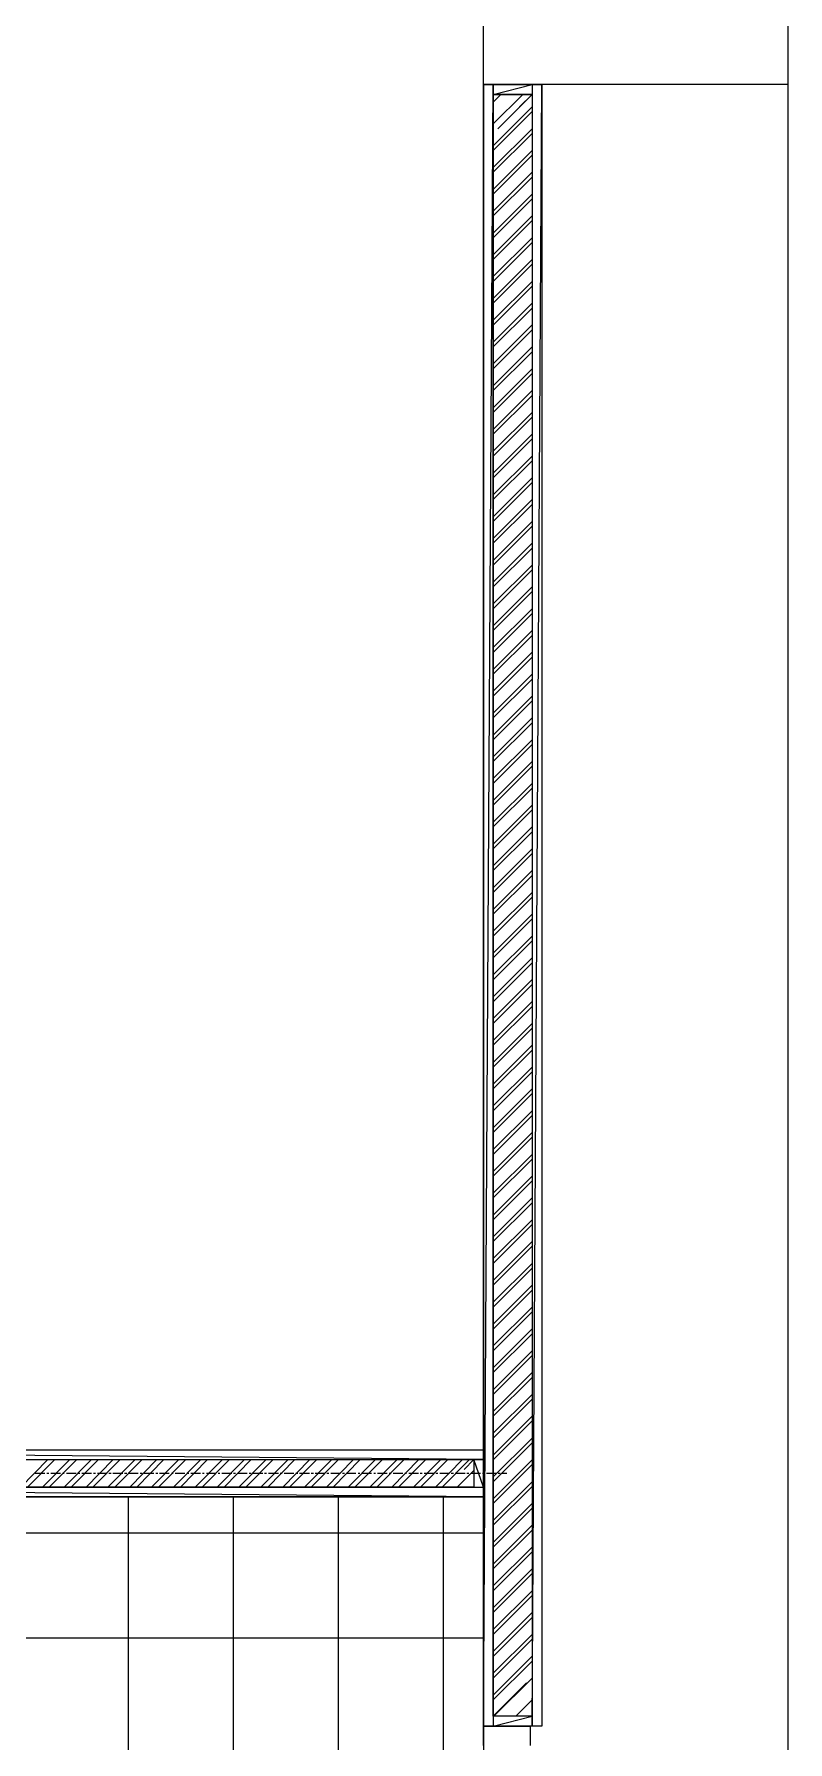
# Model space of a CAD drawing. Header units: millimetres. Extents: x 7649 to 34105, y 3983 to 25377.
# Drawn here: x 32168 to 34105, y 8375 to 12767 of the extents above; entities that cross this region are included whole.
import ezdxf

# ---------------------------------------------------------------- set-up
doc = ezdxf.new("R2010")
doc.units = ezdxf.units.MM

msp = doc.modelspace()

# ---------------------------------------------------------------- linework, layer by layer
at = {"layer": 'GEOMETRY', "color": 7}
for p, q in [((34105.14444, 21876.45556), (34105.14444, 5374.92222)), ((33322.50694, 12636.67639), (33322.50694, 8414.98472)), ((33322.50694, 8414.98472), (33347.90694, 12636.67639)), ((33347.90694, 12636.67639), (33322.50694, 12636.67639)), ((33322.50694, 8414.98472), (33347.90694, 12636.67639)), ((33347.90694, 12636.67639), (33347.90694, 8414.98472)), ((33347.90694, 12636.67639), (33347.90694, 12611.80556)), ((33347.90694, 12611.80556), (33447.91944, 12636.67639)), ((33447.91944, 12636.67639), (33347.90694, 12636.67639)), ((33347.90694, 12611.80556), (33447.91944, 12636.67639)), ((33447.91944, 12611.80556), (33347.90694, 12611.80556)), ((33347.90694, 12591.69722), (33367.48611, 12611.80556)), ((33347.90694, 12535.60556), (33423.57778, 12611.80556)), ((33359.54861, 12523.43472), (33447.91944, 12611.80556)), ((33415.64028, 12579.52639), (33447.91944, 12611.80556)), ((33447.91944, 12636.67639), (33447.91944, 12611.80556)), ((33447.91944, 12636.67639), (33447.91944, 8414.98472)), ((33447.91944, 8414.98472), (33472.79028, 12636.67639)), ((33472.79028, 12636.67639), (33447.91944, 12636.67639)), ((33447.91944, 8414.98472), (33472.79028, 12636.67639)), ((33472.79028, 12636.67639), (33472.79028, 8414.98472)), ((33347.90694, 12479.51389), (33447.91944, 12579.52639)), ((33347.90694, 12467.34306), (33447.91944, 12567.35556)), ((33347.90694, 12423.42222), (33447.91944, 12523.43472)), ((33347.90694, 12411.25139), (33447.91944, 12511.26389)), ((33347.90694, 12367.33056), (33447.91944, 12467.34306)), ((33347.90694, 12355.15972), (33447.91944, 12455.17222)), ((33347.90694, 12311.23889), (33447.91944, 12411.25139)), ((33347.90694, 12299.06806), (33447.91944, 12399.08056)), ((33347.90694, 12255.14722), (33447.91944, 12355.15972)), ((33347.90694, 12242.97639), (33447.91944, 12342.98889)), ((33347.90694, 12199.05556), (33447.91944, 12299.06806)), ((33347.90694, 12186.88472), (33447.91944, 12286.89722)), ((33347.90694, 12142.96389), (33447.91944, 12242.97639)), ((33347.90694, 12130.79306), (33447.91944, 12230.80556)), ((33347.90694, 12086.87222), (33447.91944, 12186.88472)), ((33347.90694, 12074.70139), (33447.91944, 12174.71389)), ((33347.90694, 12030.78056), (33447.91944, 12130.79306)), ((33347.90694, 12018.08056), (33447.91944, 12118.09306)), ((33347.90694, 11974.68889), (33447.91944, 12074.70139)), ((33347.90694, 11961.98889), (33447.91944, 12062.00139)), ((33347.90694, 11918.59722), (33447.91944, 12018.60972)), ((33347.90694, 11905.89722), (33447.91944, 12005.90972)), ((33347.90694, 11862.50556), (33447.91944, 11961.98889)), ((33347.90694, 11849.80556), (33447.91944, 11949.81806)), ((33347.90694, 11805.88472), (33447.91944, 11905.89722)), ((33347.90694, 11793.71389), (33447.91944, 11893.72639)), ((33347.90694, 11749.79306), (33447.91944, 11849.80556)), ((33347.90694, 11737.62222), (33447.91944, 11837.63472)), ((33347.90694, 11693.70139), (33447.91944, 11793.71389)), ((33347.90694, 11681.53056), (33447.91944, 11781.54306)), ((33347.90694, 11637.60972), (33447.91944, 11737.62222)), ((33347.90694, 11625.43889), (33447.91944, 11725.45139)), ((33347.90694, 11581.51806), (33447.91944, 11681.53056)), ((33347.90694, 11569.34722), (33447.91944, 11669.35972)), ((33347.90694, 11525.42639), (33447.91944, 11625.43889)), ((33347.90694, 11513.25556), (33447.91944, 11613.26806)), ((33347.90694, 11469.33472), (33447.91944, 11569.34722)), ((33347.90694, 11457.16389), (33447.91944, 11557.17639)), ((33347.90694, 11413.24306), (33447.91944, 11513.25556)), ((33347.90694, 11401.07222), (33447.91944, 11501.08472)), ((33347.90694, 11357.15139), (33447.91944, 11457.16389)), ((33347.90694, 11344.98056), (33447.91944, 11444.99306)), ((33347.90694, 11301.05972), (33447.91944, 11401.07222)), ((33347.90694, 11288.88889), (33447.91944, 11388.90139)), ((33347.90694, 11244.96806), (33447.91944, 11344.98056)), ((33347.90694, 11232.79722), (33447.91944, 11332.80972)), ((33347.90694, 11188.87639), (33447.91944, 11288.88889)), ((33347.90694, 11176.17639), (33447.91944, 11276.18889)), ((33347.90694, 11132.78472), (33447.91944, 11232.79722)), ((33347.90694, 11120.08472), (33447.91944, 11220.09722)), ((33347.90694, 11076.69306), (33447.91944, 11176.70556)), ((33347.90694, 11063.99306), (33447.91944, 11164.00556)), ((33347.90694, 11020.60139), (33447.91944, 11120.08472)), ((33347.90694, 11007.90139), (33447.91944, 11107.91389)), ((33347.90694, 10963.98056), (33447.91944, 11063.99306)), ((33347.90694, 10951.80972), (33447.91944, 11051.82222)), ((33347.90694, 10907.88889), (33447.91944, 11007.90139)), ((33347.90694, 10895.71806), (33447.91944, 10995.73056)), ((33347.90694, 10851.79722), (33447.91944, 10951.80972)), ((33347.90694, 10839.62639), (33447.91944, 10939.63889)), ((33347.90694, 10795.70556), (33447.91944, 10895.71806)), ((33347.90694, 10783.53472), (33447.91944, 10883.54722)), ((33347.90694, 10739.61389), (33447.91944, 10839.62639)), ((33347.90694, 10727.44306), (33447.91944, 10827.45556)), ((33347.90694, 10683.52222), (33447.91944, 10783.53472)), ((33347.90694, 10671.35139), (33447.91944, 10771.36389)), ((33347.90694, 10627.43056), (33447.91944, 10727.44306)), ((33347.90694, 10615.25972), (33447.91944, 10715.27222)), ((33347.90694, 10571.33889), (33447.91944, 10671.35139)), ((33347.90694, 10559.16806), (33447.91944, 10659.18056)), ((33347.90694, 10515.24722), (33447.91944, 10615.25972)), ((33347.90694, 10503.07639), (33447.91944, 10603.08889)), ((33347.90694, 10459.15556), (33447.91944, 10559.16806)), ((33347.90694, 10446.98472), (33447.91944, 10546.99722)), ((33347.90694, 10403.06389), (33447.91944, 10503.07639)), ((33347.90694, 10390.89306), (33447.91944, 10490.90556)), ((33347.90694, 10346.97222), (33447.91944, 10446.98472)), ((33347.90694, 10334.27222), (33447.91944, 10434.28472)), ((33347.90694, 10290.88056), (33447.91944, 10390.89306)), ((33347.90694, 10278.18056), (33447.91944, 10378.19306)), ((33347.90694, 10234.78889), (33447.91944, 10334.80139)), ((33347.90694, 10222.08889), (33447.91944, 10322.10139)), ((33347.90694, 10178.69722), (33447.91944, 10278.70972)), ((33347.90694, 10165.99722), (33447.91944, 10266.00972)), ((33347.90694, 10122.07639), (33447.91944, 10222.08889)), ((33347.90694, 10109.90556), (33447.91944, 10209.91806)), ((33347.90694, 10065.98472), (33447.91944, 10165.99722)), ((33347.90694, 10053.81389), (33447.91944, 10153.82639)), ((33347.90694, 10009.89306), (33447.91944, 10109.90556)), ((33347.90694, 9997.72222), (33447.91944, 10097.73472)), ((33347.90694, 9953.80139), (33447.91944, 10053.81389)), ((33347.90694, 9941.63056), (33447.91944, 10041.64306)), ((33347.90694, 9897.70972), (33447.91944, 9997.72222)), ((33347.90694, 9885.53889), (33447.91944, 9985.55139)), ((33347.90694, 9841.61806), (33447.91944, 9941.63056)), ((33347.90694, 9829.44722), (33447.91944, 9929.45972)), ((33347.90694, 9785.52639), (33447.91944, 9885.53889)), ((33347.90694, 9773.35556), (33447.91944, 9873.36806)), ((33347.90694, 9729.43472), (33447.91944, 9829.44722)), ((33347.90694, 9717.26389), (33447.91944, 9817.27639)), ((33347.90694, 9673.34306), (33447.91944, 9773.35556)), ((33347.90694, 9661.17222), (33447.91944, 9761.18472)), ((33347.90694, 9617.25139), (33447.91944, 9717.26389)), ((33347.90694, 9605.08056), (33447.91944, 9705.09306)), ((33347.90694, 9561.15972), (33447.91944, 9661.17222)), ((33347.90694, 9548.98889), (33447.91944, 9649.00139)), ((33347.90694, 9505.06806), (33447.91944, 9605.08056)), ((33347.90694, 9492.89722), (33447.91944, 9592.38056)), ((33347.90694, 9448.97639), (33447.91944, 9548.98889)), ((33347.90694, 9436.27639), (33447.91944, 9536.28889)), ((33347.90694, 9392.88472), (33447.91944, 9492.89722)), ((33347.90694, 9380.18472), (33447.91944, 9480.19722)), ((33347.90694, 9336.79306), (33447.91944, 9436.80556)), ((33347.90694, 9324.09306), (33447.91944, 9424.10556)), ((33347.90694, 9280.17222), (33447.91944, 9380.18472)), ((33347.90694, 9268.00139), (33447.91944, 9368.01389)), ((33347.90694, 9224.08056), (33447.91944, 9324.09306)), ((33347.90694, 9211.90972), (33447.91944, 9311.92222)), ((33347.90694, 9167.98889), (33447.91944, 9268.00139)), ((33347.90694, 9155.81806), (33447.91944, 9255.83056)), ((33347.90694, 9111.89722), (33447.91944, 9211.90972)), ((33347.90694, 9099.72639), (33447.91944, 9199.73889)), ((33347.90694, 9055.80556), (33447.91944, 9155.81806)), ((33347.90694, 9043.63472), (33447.91944, 9143.64722)), ((33322.50694, 9100.25556), (30548.08611, 9125.12639)), ((33322.50694, 9100.25556), (30548.08611, 9125.12639)), ((30548.08611, 9125.12639), (33322.50694, 9125.12639)), ((30548.08611, 9100.25556), (33322.50694, 9100.25556)), ((32132.94028, 9029.87639), (32202.79028, 9100.25556)), ((32150.40278, 9029.87639), (32220.78194, 9100.25556)), ((32189.03194, 9029.87639), (32258.88194, 9100.25556)), ((32206.49444, 9029.87639), (32276.87361, 9100.25556)), ((32245.12361, 9029.87639), (32314.97361, 9100.25556)), ((32262.58611, 9029.87639), (32332.96528, 9100.25556)), ((32301.21528, 9029.87639), (32371.06528, 9100.25556)), ((32318.67778, 9029.87639), (32389.05694, 9100.25556)), ((32357.30694, 9029.87639), (32427.15694, 9100.25556)), ((32375.29861, 9029.87639), (32445.14861, 9100.25556)), ((32413.39861, 9029.87639), (32483.24861, 9100.25556)), ((32431.39028, 9029.87639), (32501.24028, 9100.25556)), ((32469.49028, 9029.87639), (32539.34028, 9100.25556)), ((32487.48194, 9029.87639), (32557.33194, 9100.25556)), ((32525.58194, 9029.87639), (32595.96111, 9100.25556)), ((32543.57361, 9029.87639), (32613.42361, 9100.25556)), ((32581.67361, 9029.87639), (32652.05278, 9100.25556)), ((32599.66528, 9029.87639), (32669.51528, 9100.25556)), ((32637.76528, 9029.87639), (32708.14444, 9100.25556)), ((32655.75694, 9029.87639), (32725.60694, 9100.25556)), ((32693.85694, 9029.87639), (32764.23611, 9100.25556)), ((32711.84861, 9029.87639), (32781.69861, 9100.25556)), ((32750.47778, 9029.87639), (32820.32778, 9100.25556)), ((32767.94028, 9029.87639), (32837.79028, 9100.25556)), ((32806.56944, 9029.87639), (32876.41944, 9100.25556)), ((32824.03194, 9029.87639), (32893.88194, 9100.25556)), ((32862.66111, 9029.87639), (32932.51111, 9100.25556)), ((32880.12361, 9029.87639), (32949.97361, 9100.25556)), ((32918.75278, 9029.87639), (32988.60278, 9100.25556)), ((32936.21528, 9029.87639), (33006.06528, 9100.25556)), ((32974.84444, 9029.87639), (33044.69444, 9100.25556)), ((32992.30694, 9029.87639), (33062.68611, 9100.25556)), ((33030.93611, 9029.87639), (33100.78611, 9100.25556)), ((33048.39861, 9029.87639), (33118.77778, 9100.25556)), ((33087.02778, 9029.87639), (33156.87778, 9100.25556)), ((33104.49028, 9029.87639), (33174.86944, 9100.25556)), ((33143.11944, 9029.87639), (33212.96944, 9100.25556)), ((33160.58194, 9029.87639), (33230.96111, 9100.25556)), ((33199.21111, 9029.87639), (33269.06111, 9100.25556)), ((33216.67361, 9029.87639), (33287.05278, 9100.25556)), ((33273.29444, 9075.38472), (33297.63611, 9100.25556)), ((33322.50694, 9029.87639), (33297.63611, 9100.25556)), ((33297.63611, 9100.25556), (33297.63611, 9029.87639)), ((33322.50694, 9029.87639), (33297.63611, 9100.25556)), ((33297.63611, 9100.25556), (33322.50694, 9100.25556)), ((33322.50694, 9125.12639), (33322.50694, 9100.25556)), ((33322.50694, 9100.25556), (33322.50694, 9029.87639)), ((33347.90694, 8999.71389), (33447.91944, 9099.72639)), ((32169.98194, 9065.33056), (32195.38194, 9065.33056)), ((32200.14444, 9065.33056), (32205.43611, 9065.33056)), ((32210.19861, 9065.33056), (32235.06944, 9065.33056)), ((32240.36111, 9065.33056), (32245.12361, 9065.33056)), ((32250.41528, 9065.33056), (32275.28611, 9065.33056)), ((32280.04861, 9065.33056), (32285.34028, 9065.33056)), ((32290.10278, 9065.33056), (32314.97361, 9065.33056)), ((32320.26528, 9065.33056), (32325.02778, 9065.33056)), ((32330.31944, 9065.33056), (32355.19028, 9065.33056)), ((32359.95278, 9065.33056), (32365.24444, 9065.33056)), ((32370.00694, 9065.33056), (32395.40694, 9065.33056)), ((32400.16944, 9065.33056), (32405.46111, 9065.33056)), ((32410.22361, 9065.33056), (32435.09444, 9065.33056)), ((32440.38611, 9065.33056), (32445.14861, 9065.33056)), ((32450.44028, 9065.33056), (32475.31111, 9065.33056)), ((32480.07361, 9065.33056), (32485.36528, 9065.33056)), ((32490.12778, 9065.33056), (32514.99861, 9065.33056)), ((32520.29028, 9065.33056), (32525.05278, 9065.33056)), ((32530.34444, 9065.33056), (32555.21528, 9065.33056)), ((32559.97778, 9065.33056), (32565.26944, 9065.33056)), ((32570.03194, 9065.33056), (32595.43194, 9065.33056)), ((32600.19444, 9065.33056), (32604.95694, 9065.33056)), ((32610.24861, 9065.33056), (32635.11944, 9065.33056)), ((32640.41111, 9065.33056), (32645.17361, 9065.33056)), ((32650.46528, 9065.33056), (32675.33611, 9065.33056)), ((32680.09861, 9065.33056), (32685.39028, 9065.33056)), ((32690.15278, 9065.33056), (32715.02361, 9065.33056)), ((32720.31528, 9065.33056), (32725.07778, 9065.33056)), ((32730.36944, 9065.33056), (32755.24028, 9065.33056)), ((32760.00278, 9065.33056), (32765.29444, 9065.33056)), ((32770.05694, 9065.33056), (32795.45694, 9065.33056)), ((32800.21944, 9065.33056), (32804.98194, 9065.33056)), ((32810.27361, 9065.33056), (32835.14444, 9065.33056)), ((32840.43611, 9065.33056), (32845.19861, 9065.33056)), ((32849.96111, 9065.33056), (32875.36111, 9065.33056)), ((32880.12361, 9065.33056), (32885.41528, 9065.33056)), ((32890.17778, 9065.33056), (32915.04861, 9065.33056)), ((32920.34028, 9065.33056), (32925.10278, 9065.33056)), ((32930.39444, 9065.33056), (32955.26528, 9065.33056)), ((32960.02778, 9065.33056), (32965.31944, 9065.33056)), ((32970.08194, 9065.33056), (32994.95278, 9065.33056)), ((33000.24444, 9065.33056), (33005.00694, 9065.33056)), ((33010.29861, 9065.33056), (33035.16944, 9065.33056)), ((33040.46111, 9065.33056), (33045.22361, 9065.33056)), ((33049.98611, 9065.33056), (33075.38611, 9065.33056)), ((33080.14861, 9065.33056), (33085.44028, 9065.33056)), ((33090.20278, 9065.33056), (33115.07361, 9065.33056)), ((33120.36528, 9065.33056), (33125.12778, 9065.33056)), ((33130.41944, 9065.33056), (33155.29028, 9065.33056)), ((33160.05278, 9065.33056), (33165.34444, 9065.33056)), ((33170.10694, 9065.33056), (33194.97778, 9065.33056)), ((33200.26944, 9065.33056), (33205.03194, 9065.33056)), ((33210.32361, 9065.33056), (33235.19444, 9065.33056)), ((33239.95694, 9065.33056), (33245.24861, 9065.33056)), ((33250.01111, 9065.33056), (33275.41111, 9065.33056)), ((33255.30278, 9029.87639), (33297.63611, 9072.20972)), ((33280.17361, 9065.33056), (33284.93611, 9065.33056)), ((33290.22778, 9065.33056), (33315.09861, 9065.33056)), ((33320.39028, 9065.33056), (33325.15278, 9065.33056)), ((33330.44444, 9065.33056), (33355.31528, 9065.33056)), ((33347.90694, 8987.54306), (33447.91944, 9087.55556)), ((33360.07778, 9065.33056), (33365.36944, 9065.33056)), ((33370.13194, 9065.33056), (33382.83194, 9065.33056)), ((33322.50694, 9005.00556), (30548.08611, 9029.87639)), ((33322.50694, 9005.00556), (30548.08611, 9029.87639)), ((30548.08611, 9029.87639), (33322.50694, 9029.87639)), ((30548.08611, 9005.00556), (33322.50694, 9005.00556)), ((32410.22361, 7324.90139), (32410.22361, 9005.00556)), ((33089.67361, 9005.00556), (32453.08611, 9005.00556)), ((32453.08611, 9005.00556), (33089.67361, 9005.00556)), ((32680.09861, 7324.90139), (32680.09861, 9005.00556)), ((32949.97361, 7324.90139), (32949.97361, 9005.00556)), ((33219.84861, 7324.90139), (33219.84861, 9005.00556)), ((33297.63611, 9029.87639), (33322.50694, 9029.87639)), ((33322.50694, 9029.87639), (33322.50694, 9005.00556)), ((33347.90694, 8943.62222), (33447.91944, 9043.63472)), ((33347.90694, 8931.45139), (33447.91944, 9031.46389)), ((33347.90694, 8887.53056), (33447.91944, 8987.54306)), ((33347.90694, 8875.35972), (33447.91944, 8975.37222)), ((33347.90694, 8831.43889), (33447.91944, 8931.45139)), ((33347.90694, 8819.26806), (33447.91944, 8919.28056)), ((31042.85694, 8911.87222), (33322.50694, 8911.87222)), ((33347.90694, 8775.34722), (33447.91944, 8875.35972)), ((33347.90694, 8763.17639), (33447.91944, 8863.18889)), ((33347.90694, 8719.25556), (33447.91944, 8819.26806)), ((33347.90694, 8707.08472), (33447.91944, 8807.09722)), ((33347.90694, 8663.16389), (33447.91944, 8763.17639)), ((33347.90694, 8650.99306), (33447.91944, 8750.47639)), ((33347.90694, 8607.07222), (33447.91944, 8707.08472)), ((33347.90694, 8594.37222), (33447.91944, 8694.38472)), ((31042.85694, 8641.99722), (33322.50694, 8641.99722)), ((33347.90694, 8550.98056), (33447.91944, 8650.99306)), ((33347.90694, 8538.28056), (33447.91944, 8638.29306)), ((33347.90694, 8494.88889), (33447.91944, 8594.90139)), ((33347.90694, 8482.18889), (33447.91944, 8582.20139)), ((33347.90694, 8440.38472), (33433.63194, 8526.10972)), ((33349.49444, 8440.38472), (33447.91944, 8538.28056)), ((33405.58611, 8440.38472), (33447.91944, 8482.18889)), ((33347.90694, 8440.38472), (33377.54028, 8470.01806)), ((33347.90694, 8440.38472), (33347.90694, 8414.98472)), ((33347.90694, 8414.98472), (33447.91944, 8440.38472)), ((33447.91944, 8440.38472), (33347.90694, 8440.38472)), ((33347.90694, 8414.98472), (33447.91944, 8440.38472)), ((33447.91944, 8440.38472), (33447.91944, 8414.98472)), ((33347.90694, 8414.98472), (33322.50694, 8414.98472)), ((33447.91944, 8414.98472), (33347.90694, 8414.98472)), ((33472.79028, 8414.98472), (33447.91944, 8414.98472))]:
    msp.add_line(p, q, dxfattribs=at)
at = {"layer": 'RECTANGLES', "color": 7}
for p, q in [((33322.50694, 12636.67639), (33322.50694, 13376.45139)), ((34105.14444, 13376.45139), (34105.14444, 12636.67639)), ((34105.14444, 12636.67639), (33322.50694, 12636.67639)), ((33322.50694, 12636.67639), (33472.79028, 12636.67639)), ((33322.50694, 8414.98472), (33322.50694, 12636.67639)), ((33347.90694, 12611.80556), (33447.91944, 12611.80556)), ((33347.90694, 8440.38472), (33347.90694, 12611.80556)), ((33447.91944, 12611.80556), (33447.91944, 8440.38472)), ((33472.79028, 12636.67639), (33472.79028, 8414.98472)), ((30548.08611, 9125.12639), (33322.50694, 9125.12639)), ((30572.95694, 9100.25556), (33297.63611, 9100.25556)), ((33297.63611, 9100.25556), (33297.63611, 9029.87639)), ((33322.50694, 9125.12639), (33322.50694, 9005.00556)), ((33322.50694, 9005.00556), (30548.08611, 9005.00556)), ((33297.63611, 9029.87639), (30572.95694, 9029.87639)), ((31042.85694, 9005.00556), (33322.50694, 9005.00556)), ((33322.50694, 9005.00556), (33322.50694, 7324.90139)), ((33447.91944, 8440.38472), (33347.90694, 8440.38472)), ((33472.79028, 8414.98472), (33322.50694, 8414.98472)), ((33323.03611, 8414.98472), (33443.15694, 8414.98472)), ((33323.03611, 8365.24306), (33323.03611, 8414.98472)), ((33443.15694, 8414.98472), (33443.15694, 8365.24306))]:
    msp.add_line(p, q, dxfattribs=at)

doc.saveas('drawing.dxf')
